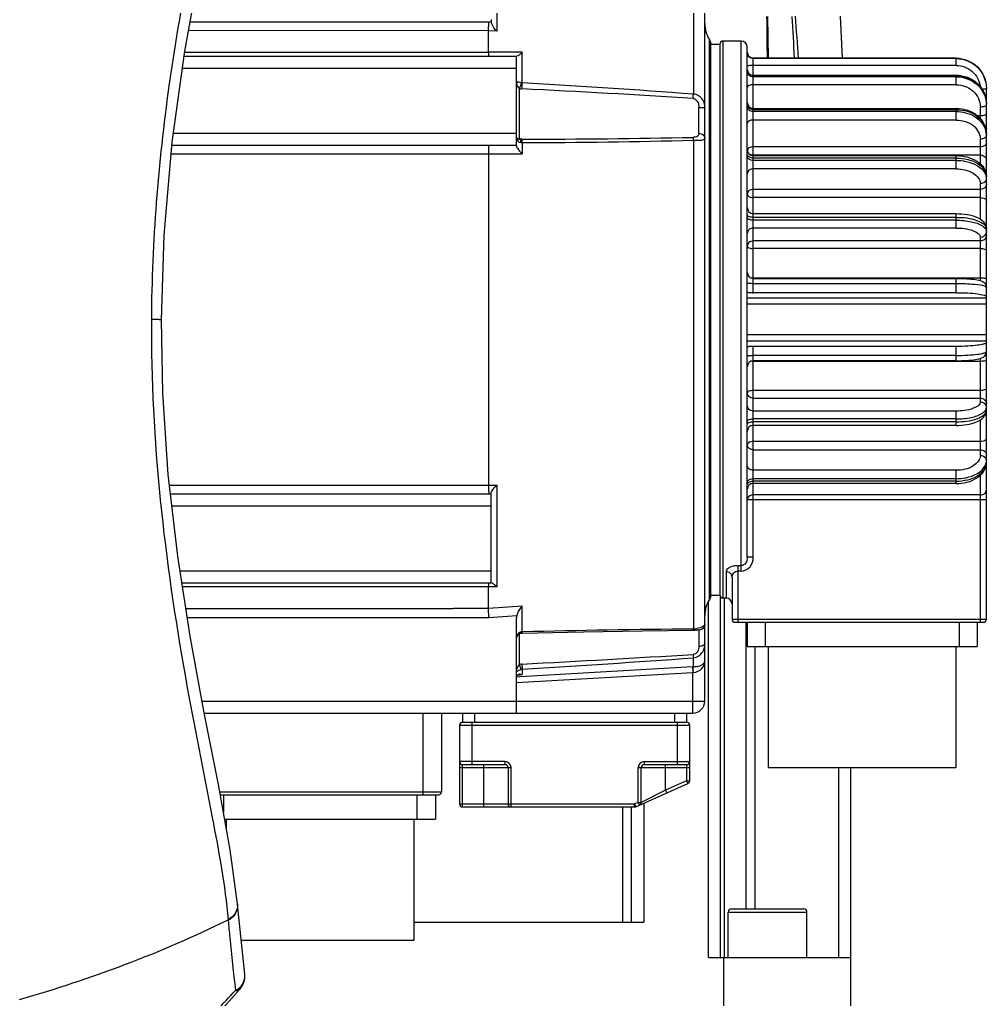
# Model space of a CAD drawing. Header units: millimetres. Extents: x 5828 to 7155, y 123 to 421.
# Drawn here: x 6360.6 to 6368.58, y 246.54 to 254.63 of the extents above; entities that cross this region are included whole.
import ezdxf

# ---------------------------------------------------------------- set-up
doc = ezdxf.new("R2010")
doc.units = ezdxf.units.MM
doc.layers.add('外形图', color=7, linetype='Continuous')

msp = doc.modelspace()

# ---------------------------------------------------------------- linework, layer by layer
at = {"layer": '外形图', "color": 0, "linetype": 'Continuous'}
for p, q in [((6366.163, 255.312), (6366.163, 254.012)), ((6366.2578, 249.0004), (6366.2578, 255.2121)), ((6364.5401, 255.0943), (6364.5401, 254.5313)), ((6366.7822, 254.309), (6366.778, 254.6536)), ((6367.3745, 254.6558), (6367.3927, 254.309)), ((6362.0085, 254.6096), (6364.4753, 254.6096)), ((6364.4727, 254.5361), (6364.4753, 254.6096)), ((6364.4753, 254.6096), (6364.4949, 254.6082)), ((6364.4727, 254.5361), (6361.9953, 254.5362)), ((6364.5401, 254.5313), (6364.4727, 254.5361)), ((6364.4727, 254.3576), (6364.4727, 254.5361)), ((6366.3078, 254.4396), (6366.2953, 254.4624)), ((6366.2953, 249.8385), (6366.2953, 254.4624)), ((6366.3078, 249.8613), (6366.3078, 254.4396)), ((6366.3078, 254.4255), (6366.3828, 254.4255)), ((6366.3828, 254.4255), (6366.3828, 249.8754)), ((6366.5578, 254.4505), (6366.4078, 254.4505)), ((6366.4078, 254.4505), (6366.4078, 249.8504)), ((6366.5578, 250.0737), (6366.5578, 254.4505)), ((6366.6078, 250.1876), (6366.6078, 254.4005)), ((6361.959, 254.3255), (6364.7027, 254.3255)), ((6361.9635, 254.3576), (6364.4727, 254.3576)), ((6364.7501, 254.3574), (6364.4727, 254.3576)), ((6364.7027, 253.5845), (6364.7027, 254.3255)), ((6364.7501, 254.1041), (6364.7501, 254.3574)), ((6366.6578, 254.309), (6368.3328, 254.309)), ((6366.6578, 252.3724), (6366.6578, 254.309)), ((6368.3328, 254.3085), (6366.6578, 254.3085)), ((6368.3328, 254.3053), (6366.6578, 254.3053)), ((6368.3328, 254.2492), (6366.6578, 254.2492)), ((6368.3328, 254.2492), (6368.3328, 254.309)), ((6361.9451, 254.2255), (6364.7027, 254.2255)), ((6366.6578, 254.1685), (6368.3328, 254.1685)), ((6368.3328, 254.1647), (6366.6578, 254.1647)), ((6368.3328, 254.1552), (6366.6578, 254.1552)), ((6368.3328, 254.0898), (6368.3328, 254.1685)), ((6368.3328, 254.0898), (6366.6578, 254.0898)), ((6364.7277, 253.6393), (6364.7277, 254.0575)), ((6368.5828, 253.6861), (6368.5828, 254.0607)), ((6366.2078, 253.6872), (6366.2078, 253.9028)), ((6366.6578, 253.894), (6368.3328, 253.894)), ((6368.3328, 253.8837), (6366.6578, 253.8837)), ((6368.3328, 253.8684), (6366.6578, 253.8684)), ((6368.3328, 253.7983), (6368.3328, 253.894)), ((6368.5328, 253.8326), (6368.5101, 253.8326)), ((6368.5328, 253.8079), (6368.5328, 253.905)), ((6368.3328, 253.7983), (6366.6578, 253.7983)), ((6361.8705, 253.6905), (6364.7027, 253.6905)), ((6368.5828, 249.6754), (6368.5828, 253.6853)), ((6361.8578, 253.5905), (6364.7027, 253.5905)), ((6364.7113, 253.6452), (6364.7053, 253.6541)), ((6364.715, 253.6424), (6364.7113, 253.6452)), ((6364.7149, 253.6425), (6364.715, 253.6424)), ((6364.7219, 253.6398), (6364.7277, 253.6393)), ((6364.7501, 253.6121), (6364.7501, 253.5194)), ((6366.163, 253.6311), (6366.163, 249.5951)), ((6368.5328, 253.4342), (6368.5328, 253.6396)), ((6361.8516, 253.5194), (6364.4727, 253.5194)), ((6364.4727, 253.5194), (6364.4727, 250.7815)), ((6364.4727, 253.5194), (6364.7501, 253.5194)), ((6366.6089, 253.5535), (6366.608, 253.5497)), ((6368.5328, 253.5774), (6366.6578, 253.5774)), ((6368.5328, 253.5092), (6366.6578, 253.5092)), ((6366.6578, 253.504), (6368.3328, 253.504)), ((6368.3328, 253.3945), (6368.3328, 253.504)), ((6368.3328, 253.4845), (6366.6578, 253.4845)), ((6368.3328, 253.4646), (6366.6578, 253.4646)), ((6368.3328, 253.3945), (6366.6578, 253.3945)), ((6368.5328, 252.9773), (6368.5328, 253.2728)), ((6368.5328, 253.225), (6366.6578, 253.225)), ((6368.5328, 253.1574), (6366.6578, 253.1574)), ((6366.6578, 253.0252), (6368.3328, 253.0252)), ((6368.3328, 252.9059), (6368.3328, 253.0252)), ((6368.3328, 252.9944), (6366.6578, 252.9944)), ((6368.3328, 252.9713), (6366.6578, 252.9713)), ((6368.3328, 252.9059), (6366.6578, 252.9059)), ((6368.5328, 252.7994), (6366.6578, 252.7994)), ((6368.5328, 252.4716), (6368.5328, 252.8294)), ((6368.5328, 252.7369), (6366.6578, 252.7369)), ((6368.5328, 252.4935), (6366.6578, 252.4935)), ((6366.6578, 252.4902), (6368.3328, 252.4902)), ((6368.3328, 252.3724), (6368.3328, 252.4902)), ((6368.3328, 252.4467), (6366.6578, 252.4467)), ((6368.3328, 252.3724), (6366.6578, 252.3724)), ((6366.6078, 252.3295), (6368.5828, 252.3295)), ((6368.5828, 252.2764), (6366.6078, 252.2764)), ((6368.5828, 252.0245), (6366.6078, 252.0245)), ((6368.5828, 251.9714), (6366.6078, 251.9714)), ((6368.3328, 251.9285), (6366.6578, 251.9285)), ((6366.6578, 250.1876), (6366.6578, 251.9285)), ((6368.3328, 251.8107), (6368.3328, 251.9285)), ((6368.3328, 251.8541), (6366.6578, 251.8541)), ((6368.3328, 251.8107), (6366.6578, 251.8107)), ((6366.6578, 251.8074), (6368.5328, 251.8074)), ((6368.5328, 251.4715), (6368.5328, 251.8293)), ((6368.5328, 251.564), (6366.6578, 251.564)), ((6366.6578, 251.5015), (6368.5328, 251.5015)), ((6368.3328, 251.395), (6366.6578, 251.395)), ((6368.3328, 251.3296), (6366.6578, 251.3296)), ((6368.3328, 251.2757), (6368.3328, 251.395)), ((6368.5328, 251.0281), (6368.5328, 251.3236)), ((6368.3328, 251.3065), (6366.6578, 251.3065)), ((6368.3328, 251.2757), (6366.6578, 251.2757)), ((6368.5328, 251.1435), (6366.6578, 251.1435)), ((6366.6578, 251.0759), (6368.5328, 251.0759)), ((6368.3328, 250.9064), (6366.6578, 250.9064)), ((6368.3328, 250.8363), (6366.6578, 250.8363)), ((6368.3328, 250.7969), (6368.3328, 250.9064)), ((6368.5328, 249.6504), (6368.5328, 250.8667)), ((6361.8375, 250.7815), (6364.5401, 250.7815)), ((6364.5401, 250.7815), (6364.5401, 249.9433)), ((6368.3328, 250.8164), (6366.6578, 250.8164)), ((6368.3328, 250.7969), (6366.6578, 250.7969)), ((6361.8457, 250.7104), (6364.4927, 250.7104)), ((6364.4927, 249.9754), (6364.4927, 250.7104)), ((6368.5328, 250.7032), (6366.6578, 250.7032)), ((6364.4927, 250.6104), (6361.8573, 250.6104)), ((6368.5828, 250.663), (6366.6078, 250.663)), ((6366.6578, 250.1876), (6366.6078, 250.1876)), ((6366.5578, 250.1179), (6366.5328, 250.1179)), ((6366.5328, 249.6504), (6366.5328, 250.1179)), ((6361.9239, 250.0754), (6364.4927, 250.0754)), ((6366.4328, 250.069), (6366.4328, 249.8504)), ((6366.4828, 250.0238), (6366.4828, 249.6754)), ((6366.5578, 250.0737), (6366.5328, 250.0737)), ((6361.9394, 249.9754), (6364.4927, 249.9754)), ((6364.5401, 249.9433), (6361.9444, 249.9433)), ((6364.4727, 249.7648), (6364.4727, 249.9433)), ((6366.3078, 249.8613), (6366.2953, 249.8385)), ((6366.3078, 249.8754), (6366.3828, 249.8754)), ((6366.3881, 246.8828), (6366.3881, 249.8609)), ((6364.7501, 249.7844), (6364.4727, 249.7648)), ((6364.7501, 249.5713), (6364.7501, 249.7844)), ((6366.2881, 246.8828), (6366.2881, 249.8223)), ((6366.4328, 249.8504), (6366.4078, 249.8504)), ((6366.4202, 246.8828), (6366.4202, 249.8504)), ((6361.9722, 249.7648), (6364.1827, 249.7648)), ((6364.4727, 249.7648), (6364.1827, 249.7648)), ((6364.4753, 249.6913), (6364.4727, 249.7648)), ((6364.4753, 249.6913), (6364.7049, 249.7078)), ((6361.9836, 249.6913), (6364.4753, 249.6913)), ((6364.7027, 248.9003), (6364.7027, 249.688)), ((6366.4828, 249.6754), (6368.5828, 249.6754)), ((6366.5078, 249.6504), (6368.5578, 249.6504)), ((6366.5987, 247.2828), (6366.5987, 249.6504)), ((6366.6078, 249.6504), (6366.6078, 249.4504)), ((6366.7578, 249.4504), (6366.7578, 249.6504)), ((6368.3578, 249.6504), (6368.3578, 249.4504)), ((6368.5078, 249.6504), (6368.5078, 249.4504)), ((6364.7277, 249.3025), (6364.7277, 249.5579)), ((6364.7335, 249.5601), (6364.7487, 249.5611)), ((6366.163, 249.5951), (6366.1607, 249.5951)), ((6366.1609, 249.5855), (6366.1763, 249.586)), ((6366.2016, 249.5881), (6366.2029, 249.5882)), ((6366.2078, 249.586), (6366.2078, 249.4513)), ((6366.6078, 249.4504), (6368.5078, 249.4504)), ((6366.6721, 247.2828), (6366.6721, 249.4504)), ((6366.7828, 248.4503), (6366.7828, 249.4504)), ((6368.3328, 248.4503), (6368.3328, 249.4504)), ((6364.7475, 249.3055), (6364.7501, 249.2639)), ((6366.163, 249.2818), (6366.163, 249.3571)), ((6364.7027, 249.1523), (6366.1578, 249.2361)), ((6364.7132, 249.2166), (6364.7294, 249.2175)), ((6364.7294, 249.2175), (6364.7501, 249.2187)), ((6366.1551, 249.2815), (6364.7304, 249.1995)), ((6364.7501, 249.2639), (6364.7501, 249.2187)), ((6366.1551, 249.2815), (6366.1578, 249.2361)), ((6366.1578, 248.9003), (6366.1578, 249.2361)), ((6364.7304, 249.1995), (6364.7049, 249.1981)), ((6362.1067, 249.0004), (6366.2578, 249.0004)), ((6362.1252, 248.9003), (6366.1578, 248.9003)), ((6363.9327, 248.2253), (6363.9327, 248.9003)), ((6364.0827, 248.9003), (6364.0827, 248.2503)), ((6364.2577, 248.9003), (6364.2577, 248.8253)), ((6364.3577, 248.8253), (6364.3577, 248.9003)), ((6366.0078, 248.9003), (6366.0078, 248.8253)), ((6366.1078, 248.9003), (6366.1078, 248.8253)), ((6364.2577, 248.8253), (6366.1078, 248.8253)), ((6364.3327, 248.8253), (6364.3327, 248.4753)), ((6366.0328, 248.4753), (6366.0328, 248.8253)), ((6364.2327, 248.8003), (6366.1328, 248.8003)), ((6364.2327, 248.8003), (6364.2327, 248.1503)), ((6366.1328, 248.3416), (6366.1328, 248.8003)), ((6364.6077, 248.5003), (6364.2327, 248.5003)), ((6364.6077, 248.5003), (6364.6077, 248.4753)), ((6365.7577, 248.5003), (6366.1328, 248.5003)), ((6365.7577, 248.5003), (6365.7577, 248.4753)), ((6364.2327, 248.4503), (6364.6577, 248.4503)), ((6364.2577, 248.4753), (6364.6077, 248.4753)), ((6364.2577, 248.1253), (6364.2577, 248.4753)), ((6364.4327, 248.1253), (6364.4327, 248.4753)), ((6364.6327, 248.4503), (6364.6327, 248.1503)), ((6364.6577, 248.1253), (6364.6577, 248.4503)), ((6365.7077, 248.4503), (6366.1328, 248.4503)), ((6365.7077, 248.1635), (6365.7077, 248.4503)), ((6365.7327, 248.1635), (6365.7327, 248.4503)), ((6365.7577, 248.4753), (6366.1078, 248.4753)), ((6365.9328, 248.2636), (6365.9328, 248.4753)), ((6366.1078, 248.4753), (6366.1078, 248.3416)), ((6366.7828, 248.4503), (6368.3328, 248.4503)), ((6367.3631, 246.8828), (6367.3631, 248.4503)), ((6367.4631, 246.2003), (6367.4631, 248.4503)), ((6366.1078, 248.3416), (6365.9328, 248.2636)), ((6366.1078, 248.3416), (6366.1328, 248.3416)), ((6366.1078, 248.3416), (6366.1179, 248.3187)), ((6362.252, 248.2503), (6364.0827, 248.2503)), ((6365.6884, 248.1275), (6366.1179, 248.3187)), ((6365.9328, 248.2637), (6365.7327, 248.1635)), ((6365.9328, 248.2636), (6365.9429, 248.2408)), ((6362.2566, 248.2253), (6364.0577, 248.2253)), ((6362.2826, 248.2253), (6362.2826, 248.0831)), ((6363.8827, 248.0253), (6363.8827, 248.2253)), ((6364.0327, 248.2253), (6364.0327, 248.0253)), ((6365.7077, 248.1635), (6365.6782, 248.1503)), ((6365.7077, 248.1635), (6365.7327, 248.1635)), ((6365.7179, 248.1406), (6365.7077, 248.1635)), ((6364.2327, 248.1503), (6365.6782, 248.1503)), ((6364.2577, 248.1253), (6365.6782, 248.1253)), ((6365.582, 247.1753), (6365.582, 248.1253)), ((6365.6531, 247.1753), (6365.6531, 248.1253)), ((6365.6782, 248.1503), (6365.6884, 248.1275)), ((6365.6782, 248.1253), (6365.6782, 248.1503)), ((6365.7531, 248.1563), (6365.7531, 247.1753)), ((6362.2932, 248.0253), (6364.0327, 248.0253)), ((6362.3076, 247.9465), (6362.3076, 248.0253)), ((6363.8577, 247.0253), (6363.8577, 248.0253)), ((6362.3994, 247.3216), (6362.3992, 247.3244)), ((6362.3996, 247.3193), (6362.3994, 247.3217)), ((6362.4595, 246.7441), (6362.3996, 247.3193)), ((6366.4763, 247.2828), (6367.0764, 247.2828)), ((6362.3216, 247.1935), (6362.3219, 247.1911)), ((6362.3219, 247.1911), (6362.3221, 247.1889)), ((6366.4513, 247.2578), (6367.1014, 247.2578)), ((6366.4513, 246.8828), (6366.4513, 247.2578)), ((6367.1014, 246.8828), (6367.1014, 247.2578)), ((6363.8577, 247.1753), (6365.7531, 247.1753)), ((6362.4302, 247.0253), (6363.8577, 247.0253)), ((6366.2881, 246.8828), (6367.4631, 246.8828)), ((6366.4131, 246.8828), (6366.4131, 246.2003)), ((6362.2174, 246.3944), (6362.4185, 246.6212))]:
    msp.add_line(p, q, dxfattribs=at)
for points in [[(6361.771, 252.1492), (6361.7933, 252.8485), (6361.8599, 253.6151), (6361.965, 254.3681), (6362.0933, 255.0799), (6362.224, 255.7264), (6362.3332, 256.2869), (6362.3969, 256.7388), (6362.3982, 257.0618), (6362.3275, 257.2797)], [(6362.3992, 247.3244), (6362.3395, 247.7722), (6362.2409, 248.3111), (6362.1245, 248.9039), (6362.0077, 249.5365), (6361.905, 250.1964), (6361.8273, 250.8704), (6361.782, 251.5448), (6361.771, 252.1492)], [(6364.7054, 249.5289), (6364.7126, 249.5452), (6364.7233, 249.5562), (6364.7336, 249.5601)], [(6364.7487, 249.5611), (6365.2552, 249.572), (6365.7437, 249.5804), (6366.1608, 249.5855)], [(6366.1763, 249.586), (6366.1929, 249.5873), (6366.2016, 249.5881)]]:
    msp.add_lwpolyline(points, dxfattribs=at)
for centre, radius, start, end in [((6444.7177, 255.3636), 77.9526, 180.52196, 180.775196), ((6262.8903, 248.1987), 104.288, 3.358925, 3.548351), ((6279.1096, 248.2603), 88.1292, 3.935581, 4.161593), ((6364.5803, 254.6275), 0.0876, 179.97001, 192.74743), ((6366.5078, 254.5941), 0.25, 180, 211.78833), ((6366.4078, 254.4255), 0.025, 90, 180), ((6366.5578, 254.4005), 0.05, 0, 90), ((6366.6578, 254.359), 0.05, 180, 270), ((6366.6578, 254.2185), 0.05, 180, 270), ((6366.6506, 254.211), 0.0429, 180.05795, 192.61888), ((6366.6516, 254.2111), 0.0438, 192.57758, 204.10807), ((6362.9492, 254.1747), 1.8023, 356.18308, 357.75704), ((6360.9043, 184.2393), 69.9706, 85.689808, 86.849239), ((6364.7528, 254.1648), 0.1102, 256.84218, 267.23272), ((6360.8669, 171.2666), 82.879, 86.338062, 87.316333), ((6361.7879, 254.3154), 4.3856, 355.56675, 356.03358), ((6368.5352, 254.3623), 0.3114, 272.59141, 273.0866), ((6368.3395, 254.0574), 0.2433, 0.00019, 0.7565), ((6366.6578, 253.944), 0.05, 180, 270), ((6368.3709, 253.9242), 0.212, 0.00195, 2.54902), ((6368.3328, 253.5946), 0.2993, 89.46616, 89.9999), ((6368.4203, 253.6694), 0.1626, 5.52158, 18.67524), ((6368.4257, 253.6701), 0.1571, 0.00996, 5.45823), ((6364.7549, 251.478), 2.1615, 90.19705, 90.72104), ((6364.7528, 253.5268), 0.0854, 91.84014, 98.50531), ((6364.5972, 331.4038), 77.7645, 270.110749, 271.151827), ((6364.5758, 319.1493), 65.5375, 270.1524, 271.38775), ((6366.6578, 253.554), 0.05, 180, 270), ((6368.4888, 253.3123), 0.0941, 0.07116, 11.79297), ((6366.6578, 253.0752), 0.05, 180, 270), ((6368.5285, 252.8682), 0.056, 30.15207, 35.0287), ((6366.6578, 252.5402), 0.05, 180, 270), ((6366.6578, 251.7607), 0.05, 90, 180), ((6368.5285, 251.4327), 0.056, 324.9713, 329.84793), ((6368.5403, 251.4253), 0.0426, 0.03306, 9.12745), ((6366.6578, 251.2257), 0.05, 90, 180), ((6368.4888, 250.9886), 0.0941, 348.20703, 359.92884), ((6366.6578, 250.7469), 0.05, 90, 180), ((6366.4078, 249.8754), 0.025, 180, 270), ((6366.5078, 249.7068), 0.25, 148.21167, 180), ((6366.4328, 249.8004), 0.05, 0, 90), ((6364.7907, 249.6881), 0.0879, 167.07012, 180.0369), ((6366.5078, 249.6754), 0.025, 180, 270), ((6368.5578, 249.6754), 0.025, 270, 0), ((6364.7502, 249.1866), 0.3847, 90.99537, 91.4861), ((6364.7521, 249.067), 0.5043, 90.22868, 90.97738), ((6367.1485, 149.1555), 100.4444, 90.563448, 91.368227), ((6366.1582, 249.7916), 0.1965, 271.40779, 280.27439), ((6357.6254, 388.3947), 139.2714, 272.931274, 273.513456), ((6364.7528, 249.2038), 0.1019, 92.99557, 104.2583), ((6357.7146, 366.6356), 117.5825, 273.430335, 274.120313), ((6364.7772, 249.2507), 0.0728, 148.94309, 153.01932), ((6364.7313, 249.1845), 0.0378, 93.27464, 97.63658), ((6366.1741, 248.9524), 0.3295, 91.93093, 93.29741), ((6366.1703, 249.0919), 0.1447, 92.87696, 94.95362), ((6366.1578, 249.0004), 0.1, 270, 0), ((6364.2577, 248.8003), 0.025, 90, 180), ((6366.1078, 248.8003), 0.025, 0, 90), ((6364.2577, 248.5003), 0.025, 180, 270), ((6364.6077, 248.4503), 0.05, 0, 90), ((6365.7577, 248.4503), 0.05, 90, 180), ((6366.1078, 248.5003), 0.025, 270, 0), ((6364.6077, 248.4503), 0.025, 0, 90), ((6365.7577, 248.4503), 0.025, 90, 180), ((6366.1078, 248.3416), 0.025, 294, 0), ((6364.0577, 248.2503), 0.025, 270, 0), ((6365.7077, 248.1635), 0.025, 294, 0.00098), ((6364.2577, 248.1503), 0.025, 180, 270), ((6364.6577, 248.1503), 0.025, 180, 270), ((6365.6782, 248.1503), 0.025, 270, 294), ((6362.2784, 247.3136), 0.1212, 2.73978, 4.92189), ((6366.4763, 247.2578), 0.025, 90, 180), ((6367.0764, 247.2578), 0.025, 0, 90)]:
    msp.add_arc(centre, radius, start, end, dxfattribs=at)
for points, knots in [([(6362.2883, 257.3197), (6362.3261, 257.2605), (6362.3508, 257.0667), (6362.322, 256.7233), (6362.2376, 256.2409), (6362.1107, 255.6309), (6361.9625, 254.8969), (6361.7662, 253.7291), (6361.6913, 252.7955), (6361.6878, 252.1504)], [0, 0, 0, 0, 0.040311, 0.106401, 0.199998, 0.320158, 0.464544, 0.629656, 1, 1, 1, 1]), ([(6364.5401, 254.5313), (6364.5353, 254.5362), (6364.5156, 254.5586), (6364.5, 254.5857), (6364.4949, 254.6082)], [0, 0, 0, 0, 0.229787, 1, 1, 1, 1]), ([(6364.4753, 254.3255), (6364.4725, 254.3255), (6364.476, 254.3428), (6364.473, 254.3497), (6364.4727, 254.3576)], [0, 0, 0, 0, 0.263367, 1, 1, 1, 1]), ([(6364.7501, 254.3574), (6364.7419, 254.3492), (6364.728, 254.3381), (6364.7119, 254.3255), (6364.7049, 254.3255)], [0, 0, 0, 0, 0.624916, 1, 1, 1, 1]), ([(6366.6116, 254.2451), (6366.6106, 254.2448), (6366.6092, 254.2444), (6366.6078, 254.2432), (6366.6078, 254.2426)], [0, 0, 0, 0, 0.660028, 1, 1, 1, 1]), ([(6366.6578, 254.2492), (6366.6529, 254.2492), (6366.6375, 254.2487), (6366.6217, 254.2483), (6366.6116, 254.2451)], [0, 0, 0, 0, 0.31252, 1, 1, 1, 1]), ([(6368.3328, 254.309), (6368.3965, 254.309), (6368.529, 254.2564), (6368.5828, 254.1241), (6368.5828, 254.0607)], [0, 0, 0, 0, 0.501003, 1, 1, 1, 1]), ([(6368.3328, 254.3085), (6368.3965, 254.3085), (6368.529, 254.2562), (6368.5828, 254.124), (6368.5828, 254.0607)], [0, 0, 0, 0, 0.501519, 1, 1, 1, 1]), ([(6368.3328, 254.3053), (6368.396, 254.3053), (6368.5273, 254.2538), (6368.582, 254.1234), (6368.5828, 254.0606)], [0, 0, 0, 0, 0.501498, 1, 1, 1, 1]), ([(6368.3328, 254.2492), (6368.3797, 254.2488), (6368.4766, 254.2144), (6368.5249, 254.123), (6368.531, 254.0767)], [0, 0, 0, 0, 0.501418, 1, 1, 1, 1]), ([(6366.6578, 254.1552), (6366.6452, 254.1552), (6366.6194, 254.1641), (6366.6078, 254.1894), (6366.6078, 254.2014)], [0, 0, 0, 0, 0.513978, 1, 1, 1, 1]), ([(6368.3328, 254.1685), (6368.3958, 254.1685), (6368.5254, 254.1224), (6368.5828, 253.9945), (6368.5828, 253.9338)], [0, 0, 0, 0, 0.508992, 1, 1, 1, 1]), ([(6368.3328, 254.1647), (6368.3959, 254.1647), (6368.5246, 254.1199), (6368.5828, 253.9934), (6368.5828, 253.9338)], [0, 0, 0, 0, 0.513978, 1, 1, 1, 1]), ([(6368.3328, 254.1552), (6368.3944, 254.1552), (6368.5197, 254.1126), (6368.58, 253.9918), (6368.5826, 253.9336)], [0, 0, 0, 0, 0.513619, 1, 1, 1, 1]), ([(6364.7402, 254.1065), (6364.7345, 254.1088), (6364.724, 254.1125), (6364.7027, 254.1105), (6364.7027, 254.1036)], [0, 0, 0, 0, 0.471687, 1, 1, 1, 1]), ([(6364.7027, 254.1036), (6364.7027, 254.0999), (6364.7041, 254.0819), (6364.7165, 254.066), (6364.7277, 254.0575)], [0, 0, 0, 0, 0.207199, 1, 1, 1, 1]), ([(6364.7501, 254.1041), (6364.7484, 254.1043), (6364.7451, 254.1048), (6364.7418, 254.1058), (6364.7402, 254.1065)], [0, 0, 0, 0, 0.496388, 1, 1, 1, 1]), ([(6366.6578, 254.0898), (6366.6458, 254.0898), (6366.629, 254.0888), (6366.6078, 254.0773), (6366.6078, 254.0707)], [0, 0, 0, 0, 0.64227, 1, 1, 1, 1]), ([(6368.3328, 254.0898), (6368.3833, 254.0894), (6368.4865, 254.0541), (6368.5324, 253.9528), (6368.5328, 253.905)], [0, 0, 0, 0, 0.513975, 1, 1, 1, 1]), ([(6366.2578, 253.8967), (6366.2578, 253.9204), (6366.2478, 253.9766), (6366.193, 254.0104), (6366.163, 254.012)], [0, 0, 0, 0, 0.44032, 1, 1, 1, 1]), ([(6368.5828, 254.0574), (6368.5828, 254.0569), (6368.5781, 254.053), (6368.5728, 254.0534), (6368.5682, 254.0528)], [0, 0, 0, 0, 0.10171, 1, 1, 1, 1]), ([(6366.1604, 253.9764), (6366.1657, 253.976), (6366.1851, 253.9709), (6366.198, 253.9525), (6366.2026, 253.939)], [0, 0, 0, 0, 0.270699, 1, 1, 1, 1]), ([(6366.6578, 253.8684), (6366.6454, 253.8684), (6366.6213, 253.8747), (6366.6078, 253.8976), (6366.6078, 253.9081)], [0, 0, 0, 0, 0.540469, 1, 1, 1, 1]), ([(6368.579, 253.9169), (6368.5776, 253.9156), (6368.5741, 253.9132), (6368.5703, 253.9115), (6368.5682, 253.9107)], [0, 0, 0, 0, 0.45336, 1, 1, 1, 1]), ([(6368.5828, 253.9796), (6368.5828, 253.979), (6368.5806, 253.9775), (6368.5788, 253.977), (6368.5774, 253.9767)], [0, 0, 0, 0, 0.322938, 1, 1, 1, 1]), ([(6368.5828, 253.9242), (6368.5828, 253.9229), (6368.582, 253.9201), (6368.5801, 253.9179), (6368.579, 253.9169)], [0, 0, 0, 0, 0.456309, 1, 1, 1, 1]), ([(6366.2078, 253.9028), (6366.2196, 253.9028), (6366.2366, 253.9023), (6366.2509, 253.8998), (6366.2578, 253.8981), (6366.2578, 253.8967)], [0, 0, 0, 0, 0.695817, 0.918335, 1, 1, 1, 1]), ([(6368.3328, 253.8837), (6368.3949, 253.8837), (6368.5153, 253.8523), (6368.5828, 253.738), (6368.5828, 253.6853)], [0, 0, 0, 0, 0.540469, 1, 1, 1, 1]), ([(6368.3328, 253.8684), (6368.3854, 253.8684), (6368.4865, 253.8448), (6368.5595, 253.7652), (6368.5743, 253.7214)], [0, 0, 0, 0, 0.532066, 1, 1, 1, 1]), ([(6368.3356, 253.894), (6368.3967, 253.8934), (6368.5186, 253.8584), (6368.5828, 253.7407), (6368.5828, 253.6853)], [0, 0, 0, 0, 0.524482, 1, 1, 1, 1]), ([(6368.579, 253.8444), (6368.5776, 253.8431), (6368.5741, 253.8407), (6368.5703, 253.839), (6368.5682, 253.8382)], [0, 0, 0, 0, 0.45336, 1, 1, 1, 1]), ([(6368.5828, 253.8517), (6368.5828, 253.8504), (6368.582, 253.8476), (6368.5801, 253.8454), (6368.579, 253.8444)], [0, 0, 0, 0, 0.456309, 1, 1, 1, 1]), ([(6366.6578, 253.7983), (6366.6513, 253.7983), (6366.632, 253.7968), (6366.6078, 253.7818), (6366.6078, 253.7679)], [0, 0, 0, 0, 0.315815, 1, 1, 1, 1]), ([(6368.3328, 253.7983), (6368.3824, 253.798), (6368.4791, 253.7734), (6368.5324, 253.6818), (6368.5328, 253.6396)], [0, 0, 0, 0, 0.540459, 1, 1, 1, 1]), ([(6366.2078, 253.6872), (6366.2078, 253.6794), (6366.1988, 253.6567), (6366.1737, 253.6553), (6366.1604, 253.655)], [0, 0, 0, 0, 0.367672, 1, 1, 1, 1]), ([(6366.2078, 253.6872), (6366.2202, 253.6872), (6366.2449, 253.68), (6366.2578, 253.6562), (6366.2578, 253.6452)], [0, 0, 0, 0, 0.530773, 1, 1, 1, 1]), ([(6368.5828, 253.6701), (6368.5828, 253.6681), (6368.5821, 253.6639), (6368.5802, 253.6602), (6368.579, 253.6584)], [0, 0, 0, 0, 0.484443, 1, 1, 1, 1]), ([(6364.474, 253.5905), (6364.4719, 253.5905), (6364.4734, 253.5783), (6364.4719, 253.5665), (6364.4725, 253.5431), (6364.4725, 253.5276), (6364.4727, 253.5194)], [0, 0, 0, 0, 0.088711, 0.327587, 0.657683, 1, 1, 1, 1]), ([(6364.7027, 253.5845), (6364.7027, 253.5837), (6364.7029, 253.582), (6364.7033, 253.5804), (6364.7035, 253.5795)], [0, 0, 0, 0, 0.462274, 1, 1, 1, 1]), ([(6364.715, 253.6424), (6364.716, 253.6418), (6364.7183, 253.6408), (6364.7206, 253.6401), (6364.7219, 253.6398)], [0, 0, 0, 0, 0.47841, 1, 1, 1, 1]), ([(6364.7277, 253.6393), (6364.7313, 253.6387), (6364.7346, 253.6326), (6364.7364, 253.6276), (6364.737, 253.6257)], [0, 0, 0, 0, 0.643923, 1, 1, 1, 1]), ([(6364.7501, 253.6121), (6364.7499, 253.6185), (6364.7482, 253.6268), (6364.7495, 253.6376), (6364.7475, 253.6395)], [0, 0, 0, 0, 0.70074, 1, 1, 1, 1]), ([(6366.1604, 253.655), (6366.1607, 253.6538), (6366.162, 253.6458), (6366.1626, 253.6378), (6366.163, 253.6311)], [0, 0, 0, 0, 0.161891, 1, 1, 1, 1]), ([(6366.163, 253.6311), (6366.1789, 253.6311), (6366.206, 253.6318), (6366.2352, 253.6309), (6366.2578, 253.6382), (6366.2578, 253.6452)], [0, 0, 0, 0, 0.486298, 0.78579, 1, 1, 1, 1]), ([(6364.7035, 253.5795), (6364.705, 253.5743), (6364.7174, 253.5517), (6364.7351, 253.5328), (6364.7501, 253.5194)], [0, 0, 0, 0, 0.210593, 1, 1, 1, 1]), ([(6366.6116, 253.5032), (6366.6104, 253.505), (6366.6085, 253.5087), (6366.6078, 253.5129), (6366.6078, 253.5149)], [0, 0, 0, 0, 0.515557, 1, 1, 1, 1]), ([(6366.6578, 253.4845), (6366.6529, 253.4845), (6366.6363, 253.4859), (6366.6184, 253.4933), (6366.6116, 253.5032)], [0, 0, 0, 0, 0.286932, 1, 1, 1, 1]), ([(6366.6172, 253.5249), (6366.618, 253.5241), (6366.6197, 253.5225), (6366.6215, 253.521), (6366.6224, 253.5203)], [0, 0, 0, 0, 0.494377, 1, 1, 1, 1]), ([(6368.3328, 253.504), (6368.3922, 253.504), (6368.482, 253.4846), (6368.5661, 253.4087), (6368.5828, 253.357), (6368.5828, 253.3323)], [0, 0, 0, 0, 0.538385, 0.775934, 1, 1, 1, 1]), ([(6368.5328, 253.5092), (6368.5452, 253.5092), (6368.5687, 253.5037), (6368.5828, 253.4816), (6368.5828, 253.4715)], [0, 0, 0, 0, 0.548905, 1, 1, 1, 1]), ([(6366.6578, 253.4646), (6366.6513, 253.4646), (6366.632, 253.4662), (6366.6078, 253.4811), (6366.6078, 253.4951)], [0, 0, 0, 0, 0.315815, 1, 1, 1, 1]), ([(6368.3328, 253.4845), (6368.365, 253.4845), (6368.4269, 253.4767), (6368.5243, 253.442), (6368.5828, 253.3757), (6368.5828, 253.3323)], [0, 0, 0, 0, 0.306842, 0.585587, 1, 1, 1, 1]), ([(6368.3328, 253.4646), (6368.3597, 253.4646), (6368.4483, 253.4566), (6368.5485, 253.4105), (6368.5743, 253.3518)], [0, 0, 0, 0, 0.295943, 1, 1, 1, 1]), ([(6366.6578, 253.3945), (6366.6454, 253.3945), (6366.6213, 253.3883), (6366.6078, 253.3654), (6366.6078, 253.3548)], [0, 0, 0, 0, 0.540469, 1, 1, 1, 1]), ([(6368.3328, 253.3945), (6368.3814, 253.3943), (6368.4667, 253.3822), (6368.5323, 253.3075), (6368.5328, 253.2728)], [0, 0, 0, 0, 0.58342, 1, 1, 1, 1]), ([(6366.6578, 253.225), (6366.6454, 253.225), (6366.6213, 253.2188), (6366.6078, 253.1959), (6366.6078, 253.1853)], [0, 0, 0, 0, 0.540469, 1, 1, 1, 1]), ([(6366.6078, 253.1853), (6366.6078, 253.1816), (6366.6164, 253.1616), (6366.6413, 253.1574), (6366.6578, 253.1574)], [0, 0, 0, 0, 0.187226, 1, 1, 1, 1]), ([(6368.5328, 253.1574), (6368.5392, 253.1574), (6368.5579, 253.156), (6368.5828, 253.1428), (6368.5828, 253.1294)], [0, 0, 0, 0, 0.32353, 1, 1, 1, 1]), ([(6368.3328, 253.0252), (6368.3629, 253.0252), (6368.4199, 253.0209), (6368.4972, 253.0009), (6368.5612, 252.9654), (6368.5828, 252.9206), (6368.5828, 252.8987)], [0, 0, 0, 0, 0.296557, 0.560294, 0.78414, 1, 1, 1, 1]), ([(6366.6116, 253.0062), (6366.6105, 253.0072), (6366.6086, 253.0094), (6366.6078, 253.0122), (6366.6078, 253.0135)], [0, 0, 0, 0, 0.543691, 1, 1, 1, 1]), ([(6366.6578, 252.9713), (6366.6458, 252.9713), (6366.629, 252.9722), (6366.6078, 252.9837), (6366.6078, 252.9904)], [0, 0, 0, 0, 0.64227, 1, 1, 1, 1]), ([(6366.6578, 252.9944), (6366.6529, 252.9944), (6366.6372, 252.9954), (6366.6198, 252.9986), (6366.6116, 253.0062)], [0, 0, 0, 0, 0.302219, 1, 1, 1, 1]), ([(6368.3328, 252.9944), (6368.3925, 252.9944), (6368.4765, 252.9894), (6368.5828, 252.9319), (6368.5828, 252.8987)], [0, 0, 0, 0, 0.64227, 1, 1, 1, 1]), ([(6368.3328, 252.9713), (6368.3747, 252.9713), (6368.449, 252.9643), (6368.5221, 252.9415), (6368.5493, 252.9234)], [0, 0, 0, 0, 0.561881, 1, 1, 1, 1]), ([(6366.6578, 252.9059), (6366.6452, 252.9059), (6366.6194, 252.897), (6366.6078, 252.8717), (6366.6078, 252.8597)], [0, 0, 0, 0, 0.513978, 1, 1, 1, 1]), ([(6368.3328, 252.9059), (6368.3806, 252.9058), (6368.4483, 252.902), (6368.5322, 252.856), (6368.5328, 252.8294)], [0, 0, 0, 0, 0.642229, 1, 1, 1, 1]), ([(6368.5828, 252.9172), (6368.5828, 252.9191), (6368.5816, 252.9231), (6368.5788, 252.926), (6368.5771, 252.9274)], [0, 0, 0, 0, 0.453792, 1, 1, 1, 1]), ([(6366.6578, 252.7994), (6366.6452, 252.7994), (6366.6194, 252.7904), (6366.6078, 252.7651), (6366.6078, 252.7532)], [0, 0, 0, 0, 0.513978, 1, 1, 1, 1]), ([(6368.5828, 252.8456), (6368.5828, 252.8336), (6368.5712, 252.8083), (6368.5455, 252.7994), (6368.5328, 252.7994)], [0, 0, 0, 0, 0.486022, 1, 1, 1, 1]), ([(6366.6078, 252.7532), (6366.6078, 252.747), (6366.6303, 252.7378), (6366.6459, 252.7369), (6366.6578, 252.7369)], [0, 0, 0, 0, 0.343079, 1, 1, 1, 1]), ([(6368.5328, 252.7369), (6368.5447, 252.7369), (6368.5603, 252.736), (6368.5828, 252.7268), (6368.5828, 252.7206)], [0, 0, 0, 0, 0.656921, 1, 1, 1, 1]), ([(6366.6578, 252.4467), (6366.646, 252.4467), (6366.6291, 252.4473), (6366.6147, 252.4499), (6366.6078, 252.4518), (6366.6078, 252.4533)], [0, 0, 0, 0, 0.694217, 0.910744, 1, 1, 1, 1]), ([(6368.3328, 252.4902), (6368.362, 252.4902), (6368.4157, 252.4889), (6368.4866, 252.4822), (6368.5386, 252.4729), (6368.5737, 252.4504), (6368.5828, 252.4269), (6368.5828, 252.4141)], [0, 0, 0, 0, 0.310459, 0.569476, 0.758832, 0.864235, 1, 1, 1, 1]), ([(6368.5828, 252.484), (6368.5828, 252.4893), (6368.5574, 252.4916), (6368.5447, 252.4935), (6368.5328, 252.4935)], [0, 0, 0, 0, 0.312496, 1, 1, 1, 1]), ([(6366.6078, 252.3789), (6366.6078, 252.3774), (6366.6147, 252.3756), (6366.6291, 252.3729), (6366.646, 252.3724), (6366.6578, 252.3724)], [0, 0, 0, 0, 0.08928, 0.305796, 1, 1, 1, 1]), ([(6368.5743, 252.4226), (6368.5471, 252.4358), (6368.4634, 252.4415), (6368.3836, 252.4467), (6368.3328, 252.4467)], [0, 0, 0, 0, 0.373924, 1, 1, 1, 1]), ([(6368.3328, 252.3724), (6368.3647, 252.3724), (6368.4227, 252.371), (6368.5038, 252.3647), (6368.5484, 252.3565), (6368.5828, 252.3473), (6368.5828, 252.3397)], [0, 0, 0, 0, 0.375194, 0.694312, 0.910757, 1, 1, 1, 1]), ([(6368.5828, 252.4141), (6368.5828, 252.4157), (6368.5803, 252.4195), (6368.5766, 252.4214), (6368.5743, 252.4226)], [0, 0, 0, 0, 0.384372, 1, 1, 1, 1]), ([(6361.6879, 252.1504), (6361.6805, 251.1564), (6361.842, 249.7729), (6362.1739, 248.1412), (6362.2953, 247.4777), (6362.3217, 247.1935)], [0, 0, 0, 0, 0.596257, 0.828783, 1, 1, 1, 1]), ([(6361.771, 252.1492), (6361.7709, 252.1511), (6361.759, 252.1472), (6361.7468, 252.1514), (6361.7188, 252.1495), (6361.6992, 252.1503), (6361.6879, 252.1504)], [0, 0, 0, 0, 0.068931, 0.270186, 0.589186, 1, 1, 1, 1]), ([(6366.6578, 251.9285), (6366.646, 251.9285), (6366.6291, 251.928), (6366.6147, 251.9253), (6366.6078, 251.9235), (6366.6078, 251.922)], [0, 0, 0, 0, 0.694204, 0.91072, 1, 1, 1, 1]), ([(6368.5828, 251.9611), (6368.5828, 251.9536), (6368.5484, 251.9444), (6368.5038, 251.9362), (6368.4227, 251.9299), (6368.3647, 251.9285), (6368.3328, 251.9285)], [0, 0, 0, 0, 0.089242, 0.305688, 0.624805, 1, 1, 1, 1]), ([(6368.3328, 251.8107), (6368.362, 251.8107), (6368.4157, 251.812), (6368.4866, 251.8187), (6368.5386, 251.828), (6368.5737, 251.8505), (6368.5828, 251.874), (6368.5828, 251.8868)], [0, 0, 0, 0, 0.310459, 0.569476, 0.758832, 0.864235, 1, 1, 1, 1]), ([(6368.3328, 251.8541), (6368.3647, 251.8541), (6368.4227, 251.8555), (6368.5038, 251.8618), (6368.5484, 251.8701), (6368.5828, 251.8792), (6368.5828, 251.8868)], [0, 0, 0, 0, 0.375192, 0.694315, 0.910761, 1, 1, 1, 1]), ([(6366.6078, 251.8476), (6366.6078, 251.8491), (6366.6147, 251.851), (6366.6291, 251.8536), (6366.646, 251.8541), (6366.6578, 251.8541)], [0, 0, 0, 0, 0.089256, 0.305783, 1, 1, 1, 1]), ([(6368.5328, 251.8074), (6368.5447, 251.8074), (6368.5574, 251.8093), (6368.5828, 251.8116), (6368.5828, 251.8169)], [0, 0, 0, 0, 0.687504, 1, 1, 1, 1]), ([(6366.6578, 251.564), (6366.6459, 251.564), (6366.6303, 251.5631), (6366.6078, 251.5539), (6366.6078, 251.5477)], [0, 0, 0, 0, 0.656921, 1, 1, 1, 1]), ([(6368.5828, 251.5803), (6368.5828, 251.5741), (6368.5603, 251.5649), (6368.5447, 251.564), (6368.5328, 251.564)], [0, 0, 0, 0, 0.343079, 1, 1, 1, 1]), ([(6366.6578, 251.5015), (6366.6452, 251.5015), (6366.6194, 251.5105), (6366.6078, 251.5358), (6366.6078, 251.5477)], [0, 0, 0, 0, 0.513978, 1, 1, 1, 1]), ([(6368.5328, 251.5015), (6368.5455, 251.5015), (6368.5712, 251.4925), (6368.5828, 251.4673), (6368.5828, 251.4553)], [0, 0, 0, 0, 0.513978, 1, 1, 1, 1]), ([(6366.6578, 251.395), (6366.6452, 251.395), (6366.6194, 251.4039), (6366.6078, 251.4292), (6366.6078, 251.4412)], [0, 0, 0, 0, 0.513978, 1, 1, 1, 1]), ([(6368.5328, 251.4715), (6368.5322, 251.4449), (6368.4483, 251.3989), (6368.3806, 251.3951), (6368.3328, 251.395)], [0, 0, 0, 0, 0.357771, 1, 1, 1, 1]), ([(6368.3328, 251.2757), (6368.3629, 251.2757), (6368.4199, 251.28), (6368.4972, 251.3), (6368.5612, 251.3355), (6368.5828, 251.3803), (6368.5828, 251.4022)], [0, 0, 0, 0, 0.296557, 0.560294, 0.78414, 1, 1, 1, 1]), ([(6368.3328, 251.3065), (6368.3925, 251.3065), (6368.4765, 251.3115), (6368.5828, 251.369), (6368.5828, 251.4022)], [0, 0, 0, 0, 0.64227, 1, 1, 1, 1]), ([(6366.6078, 251.3105), (6366.6078, 251.3171), (6366.629, 251.3286), (6366.6458, 251.3296), (6366.6578, 251.3296)], [0, 0, 0, 0, 0.35773, 1, 1, 1, 1]), ([(6368.3328, 251.3296), (6368.3747, 251.3296), (6368.449, 251.3366), (6368.5221, 251.3594), (6368.5493, 251.3775)], [0, 0, 0, 0, 0.561881, 1, 1, 1, 1]), ([(6368.5771, 251.3734), (6368.5788, 251.3748), (6368.5816, 251.3778), (6368.5828, 251.3818), (6368.5828, 251.3836)], [0, 0, 0, 0, 0.546208, 1, 1, 1, 1]), ([(6366.6078, 251.2874), (6366.6078, 251.2919), (6366.6143, 251.2975), (6366.6203, 251.3001), (6366.6224, 251.3009)], [0, 0, 0, 0, 0.664303, 1, 1, 1, 1]), ([(6368.5828, 251.1715), (6368.5828, 251.1677), (6368.5742, 251.1478), (6368.5493, 251.1435), (6368.5328, 251.1435)], [0, 0, 0, 0, 0.187226, 1, 1, 1, 1]), ([(6366.6578, 251.1435), (6366.6514, 251.1435), (6366.6327, 251.1421), (6366.6078, 251.129), (6366.6078, 251.1155)], [0, 0, 0, 0, 0.32353, 1, 1, 1, 1]), ([(6366.6578, 251.0759), (6366.6454, 251.0759), (6366.6213, 251.0821), (6366.6078, 251.105), (6366.6078, 251.1155)], [0, 0, 0, 0, 0.540469, 1, 1, 1, 1]), ([(6368.5328, 251.0759), (6368.5452, 251.0759), (6368.5693, 251.0696), (6368.5828, 251.0468), (6368.5828, 251.0362)], [0, 0, 0, 0, 0.540469, 1, 1, 1, 1]), ([(6368.5328, 251.0281), (6368.5323, 250.9934), (6368.4667, 250.9187), (6368.3814, 250.9066), (6368.3328, 250.9064)], [0, 0, 0, 0, 0.41658, 1, 1, 1, 1]), ([(6366.6578, 250.9064), (6366.6454, 250.9064), (6366.6213, 250.9126), (6366.6078, 250.9355), (6366.6078, 250.946)], [0, 0, 0, 0, 0.540469, 1, 1, 1, 1]), ([(6368.3328, 250.7969), (6368.3922, 250.7969), (6368.482, 250.8163), (6368.5661, 250.8922), (6368.5828, 250.9439), (6368.5828, 250.9686)], [0, 0, 0, 0, 0.538385, 0.775934, 1, 1, 1, 1]), ([(6368.3328, 250.8164), (6368.365, 250.8164), (6368.4269, 250.8242), (6368.5243, 250.8589), (6368.5828, 250.9252), (6368.5828, 250.9686)], [0, 0, 0, 0, 0.306842, 0.585587, 1, 1, 1, 1]), ([(6368.3328, 250.8363), (6368.3597, 250.8363), (6368.4483, 250.8443), (6368.5485, 250.8904), (6368.5743, 250.9491)], [0, 0, 0, 0, 0.295943, 1, 1, 1, 1]), ([(6366.6078, 250.8058), (6366.6078, 250.8099), (6366.6157, 250.8306), (6366.6412, 250.8363), (6366.6578, 250.8363)], [0, 0, 0, 0, 0.197255, 1, 1, 1, 1]), ([(6364.4727, 250.7815), (6364.4727, 250.7733), (6364.4728, 250.7578), (6364.4716, 250.7343), (6364.4752, 250.7228), (6364.472, 250.7104), (6364.474, 250.7104)], [0, 0, 0, 0, 0.343098, 0.674499, 0.912927, 1, 1, 1, 1]), ([(6364.4936, 250.7215), (6364.4951, 250.7267), (6364.5075, 250.7493), (6364.5252, 250.768), (6364.5401, 250.7815)], [0, 0, 0, 0, 0.211153, 1, 1, 1, 1]), ([(6364.4927, 250.7164), (6364.4927, 250.7172), (6364.4929, 250.7189), (6364.4933, 250.7206), (6364.4936, 250.7215)], [0, 0, 0, 0, 0.461069, 1, 1, 1, 1]), ([(6366.6578, 250.7032), (6366.6516, 250.7032), (6366.6299, 250.7006), (6366.609, 250.681), (6366.6079, 250.6654)], [0, 0, 0, 0, 0.28393, 1, 1, 1, 1]), ([(6368.5328, 250.7032), (6368.5453, 250.7032), (6368.5695, 250.7096), (6368.5828, 250.7327), (6368.5828, 250.7434)], [0, 0, 0, 0, 0.53818, 1, 1, 1, 1]), ([(6366.6078, 250.1876), (6366.6078, 250.171), (6366.6016, 250.1391), (6366.572, 250.1179), (6366.5578, 250.1179)], [0, 0, 0, 0, 0.539042, 1, 1, 1, 1]), ([(6366.5578, 250.0737), (6366.5849, 250.0737), (6366.6408, 250.103), (6366.6578, 250.1601), (6366.6578, 250.1876)], [0, 0, 0, 0, 0.496702, 1, 1, 1, 1]), ([(6366.5328, 250.1179), (6366.5194, 250.1179), (6366.4838, 250.1149), (6366.4345, 250.0939), (6366.4328, 250.069)], [0, 0, 0, 0, 0.347851, 1, 1, 1, 1]), ([(6366.4828, 250.0238), (6366.4828, 250.0355), (6366.4709, 250.0605), (6366.4454, 250.069), (6366.4328, 250.069)], [0, 0, 0, 0, 0.48238, 1, 1, 1, 1]), ([(6366.4828, 250.0238), (6366.4828, 250.0351), (6366.4926, 250.0609), (6366.5187, 250.0738), (6366.5328, 250.0737)], [0, 0, 0, 0, 0.446471, 1, 1, 1, 1]), ([(6364.4727, 249.9433), (6364.473, 249.9512), (6364.476, 249.9581), (6364.4725, 249.9754), (6364.4753, 249.9754)], [0, 0, 0, 0, 0.7366, 1, 1, 1, 1]), ([(6364.5401, 249.9433), (6364.5319, 249.9516), (6364.5181, 249.9629), (6364.5019, 249.9754), (6364.4949, 249.9754)], [0, 0, 0, 0, 0.625329, 1, 1, 1, 1]), ([(6364.7501, 249.7844), (6364.7452, 249.7795), (6364.7256, 249.7572), (6364.7101, 249.7301), (6364.7049, 249.7078)], [0, 0, 0, 0, 0.230436, 1, 1, 1, 1]), ([(6366.2578, 249.6356), (6366.2578, 249.6288), (6366.2356, 249.6085), (6366.2117, 249.6016), (6366.1932, 249.5982)], [0, 0, 0, 0, 0.268239, 1, 1, 1, 1]), ([(6366.2578, 249.6356), (6366.2578, 249.623), (6366.247, 249.5965), (6366.2205, 249.586), (6366.2078, 249.586)], [0, 0, 0, 0, 0.498702, 1, 1, 1, 1]), ([(6364.7371, 249.5627), (6364.7366, 249.562), (6364.7357, 249.5608), (6364.7342, 249.5602), (6364.7336, 249.5601)], [0, 0, 0, 0, 0.554168, 1, 1, 1, 1]), ([(6364.7402, 249.5712), (6364.7399, 249.5695), (6364.7391, 249.5666), (6364.7378, 249.5638), (6364.7371, 249.5627)], [0, 0, 0, 0, 0.555336, 1, 1, 1, 1]), ([(6364.7501, 249.5713), (6364.75, 249.5688), (6364.7492, 249.5665), (6364.7496, 249.5612), (6364.7487, 249.5611)], [0, 0, 0, 0, 0.722665, 1, 1, 1, 1]), ([(6366.163, 249.5951), (6366.1628, 249.5927), (6366.1622, 249.5903), (6366.1618, 249.5855), (6366.1609, 249.5855)], [0, 0, 0, 0, 0.723835, 1, 1, 1, 1]), ([(6366.2026, 249.5882), (6366.2039, 249.5882), (6366.2062, 249.5885), (6366.2077, 249.5867), (6366.2078, 249.586)], [0, 0, 0, 0, 0.666433, 1, 1, 1, 1]), ([(6366.163, 249.3571), (6366.1937, 249.3589), (6366.2476, 249.3974), (6366.2578, 249.4541), (6366.2578, 249.4785)], [0, 0, 0, 0, 0.55789, 1, 1, 1, 1]), ([(6366.2578, 249.4785), (6366.2578, 249.475), (6366.2493, 249.4552), (6366.2243, 249.4513), (6366.2078, 249.4513)], [0, 0, 0, 0, 0.176249, 1, 1, 1, 1]), ([(6366.2078, 249.4513), (6366.2078, 249.4378), (6366.2038, 249.4078), (6366.176, 249.386), (6366.1604, 249.3851)], [0, 0, 0, 0, 0.462907, 1, 1, 1, 1]), ([(6366.1604, 249.3851), (6366.1606, 249.3822), (6366.1614, 249.3729), (6366.1622, 249.3636), (6366.163, 249.3571)], [0, 0, 0, 0, 0.30376, 1, 1, 1, 1]), ([(6364.7402, 249.2617), (6364.7395, 249.264), (6364.7352, 249.2776), (6364.7311, 249.2912), (6364.7277, 249.3025)], [0, 0, 0, 0, 0.170608, 1, 1, 1, 1]), ([(6366.163, 249.2365), (6366.1888, 249.2378), (6366.239, 249.2601), (6366.2578, 249.3108), (6366.2578, 249.3338)], [0, 0, 0, 0, 0.528795, 1, 1, 1, 1]), ([(6366.2578, 249.3338), (6366.2578, 249.3274), (6366.2422, 249.2898), (6366.1946, 249.2826), (6366.163, 249.2818)], [0, 0, 0, 0, 0.168322, 1, 1, 1, 1]), ([(6364.7027, 249.2368), (6364.7027, 249.2412), (6364.7163, 249.2532), (6364.7299, 249.2578), (6364.7402, 249.2617)], [0, 0, 0, 0, 0.281138, 1, 1, 1, 1]), ([(6364.7173, 249.2194), (6364.7187, 249.22), (6364.7216, 249.2211), (6364.7247, 249.2217), (6364.7263, 249.2219)], [0, 0, 0, 0, 0.49647, 1, 1, 1, 1]), ([(6364.7402, 249.2617), (6364.7418, 249.2623), (6364.7451, 249.2632), (6364.7484, 249.2637), (6364.7501, 249.2639)], [0, 0, 0, 0, 0.502456, 1, 1, 1, 1]), ([(6366.163, 249.2365), (6366.1628, 249.241), (6366.1625, 249.2561), (6366.1622, 249.2713), (6366.163, 249.2818)], [0, 0, 0, 0, 0.302729, 1, 1, 1, 1]), ([(6362.322, 247.1888), (6362.3261, 247.1416), (6362.3433, 246.9485), (6362.3643, 246.7556), (6362.383, 246.6103)], [0, 0, 0, 0, 0.244562, 1, 1, 1, 1]), ([(6362.0134, 246.1562), (6362.0373, 246.1944), (6362.1476, 246.3559), (6362.278, 246.5027), (6362.383, 246.6103)], [0, 0, 0, 0, 0.230675, 1, 1, 1, 1])]:
    msp.add_open_spline(points, degree=3, knots=knots, dxfattribs=at)
for points in [[(6366.6224, 254.3231), (6366.6134, 254.332), (6366.6078, 254.3454), (6366.6078, 254.3581)], [(6366.6224, 254.3198), (6366.6134, 254.3287), (6366.6078, 254.3422), (6366.6078, 254.3548)], [(6366.6578, 254.3085), (6366.645, 254.3085), (6366.6315, 254.3141), (6366.6224, 254.3231)], [(6366.6578, 254.3053), (6366.645, 254.3053), (6366.6315, 254.3108), (6366.6224, 254.3198)], [(6366.6224, 254.1783), (6366.6179, 254.1824), (6366.6141, 254.1876), (6366.6116, 254.1932)], [(6366.6578, 254.1647), (6366.6452, 254.1647), (6366.6317, 254.1697), (6366.6224, 254.1783)], [(6364.7402, 254.1065), (6364.7373, 254.0899), (6364.7329, 254.0735), (6364.7277, 254.0575)], [(6368.5682, 254.0528), (6368.5628, 254.0521), (6368.5574, 254.0517), (6368.552, 254.0514)], [(6366.2026, 253.939), (6366.2064, 253.9274), (6366.2078, 253.915), (6366.2078, 253.9028)], [(6366.6112, 253.9089), (6366.609, 253.9134), (6366.6078, 253.9184), (6366.6078, 253.9233)], [(6366.6224, 253.8953), (6366.6178, 253.8989), (6366.6138, 253.9036), (6366.6112, 253.9089)], [(6368.5682, 253.9107), (6368.557, 253.9064), (6368.5448, 253.905), (6368.5328, 253.905)], [(6366.6578, 253.8837), (6366.6454, 253.8837), (6366.6321, 253.8876), (6366.6224, 253.8953)], [(6368.5682, 253.8382), (6368.557, 253.8339), (6368.5448, 253.8326), (6368.5328, 253.8326)], [(6368.5661, 253.7571), (6368.5758, 253.7493), (6368.5828, 253.7361), (6368.5828, 253.7236)], [(6364.7402, 253.6112), (6364.7233, 253.6082), (6364.7081, 253.6316), (6364.7046, 253.6484)], [(6364.737, 253.6257), (6364.7385, 253.621), (6364.7395, 253.6161), (6364.7402, 253.6112)], [(6368.5682, 253.6486), (6368.5578, 253.6422), (6368.545, 253.6396), (6368.5328, 253.6396)], [(6368.5682, 253.5863), (6368.5578, 253.58), (6368.545, 253.5774), (6368.5328, 253.5774)], [(6368.579, 253.6584), (6368.5763, 253.6544), (6368.5724, 253.6511), (6368.5682, 253.6486)], [(6368.5828, 253.6079), (6368.5828, 253.5992), (6368.5756, 253.5909), (6368.5682, 253.5863)], [(6366.6224, 253.5685), (6366.6167, 253.565), (6366.6112, 253.5598), (6366.6089, 253.5535)], [(6366.6578, 253.5774), (6366.6456, 253.5774), (6366.6328, 253.5748), (6366.6224, 253.5685)], [(6366.6224, 253.5203), (6366.6323, 253.5129), (6366.6454, 253.5092), (6366.6578, 253.5092)], [(6368.5743, 253.3518), (6368.5772, 253.3453), (6368.5794, 253.3385), (6368.5808, 253.3315)], [(6368.5682, 253.2844), (6368.5585, 253.2767), (6368.5452, 253.2728), (6368.5328, 253.2728)], [(6368.5828, 253.3124), (6368.5828, 253.3019), (6368.5765, 253.2909), (6368.5682, 253.2844)], [(6368.5828, 253.2647), (6368.5828, 253.2595), (6368.5814, 253.2541), (6368.579, 253.2495)], [(6368.579, 253.2495), (6368.571, 253.2341), (6368.5503, 253.225), (6368.5328, 253.225)], [(6368.579, 252.8579), (6368.5716, 252.8414), (6368.5509, 252.8294), (6368.5328, 252.8294)], [(6368.5493, 252.9234), (6368.5588, 252.9172), (6368.5678, 252.9096), (6368.5743, 252.9003)], [(6368.5769, 252.8963), (6368.5805, 252.8901), (6368.5828, 252.8828), (6368.5828, 252.8756)], [(6368.5828, 252.8756), (6368.5828, 252.8696), (6368.5815, 252.8634), (6368.579, 252.8579)], [(6366.6383, 252.4942), (6366.6447, 252.4937), (6366.6513, 252.4935), (6366.6578, 252.4935)], [(6366.6578, 251.8074), (6366.6513, 251.8074), (6366.6447, 251.8072), (6366.6383, 251.8066)], [(6368.5328, 251.4715), (6368.5539, 251.4715), (6368.579, 251.4529), (6368.5823, 251.432)], [(6368.5493, 251.3775), (6368.5588, 251.3837), (6368.5678, 251.3913), (6368.5743, 251.4005)], [(6368.5769, 251.4046), (6368.5805, 251.4108), (6368.5828, 251.4181), (6368.5828, 251.4253)], [(6366.6224, 251.3009), (6366.6336, 251.3052), (6366.6458, 251.3065), (6366.6578, 251.3065)], [(6368.5328, 251.0281), (6368.5503, 251.0281), (6368.571, 251.0191), (6368.579, 251.0036)], [(6368.579, 251.0036), (6368.5814, 250.999), (6368.5828, 250.9937), (6368.5828, 250.9885)], [(6368.5743, 250.9491), (6368.5772, 250.9556), (6368.5794, 250.9624), (6368.5808, 250.9694)], [(6366.6078, 250.786), (6366.6078, 250.7947), (6366.615, 250.803), (6366.6224, 250.8075)], [(6366.6224, 250.8075), (6366.6328, 250.8138), (6366.6456, 250.8164), (6366.6578, 250.8164)], [(6364.7174, 249.5586), (6364.7105, 249.5503), (6364.7067, 249.5395), (6364.7046, 249.5289)], [(6364.7402, 249.5712), (6364.7315, 249.5711), (6364.723, 249.5652), (6364.7174, 249.5586)], [(6364.7277, 249.3025), (6364.7226, 249.2986), (6364.7183, 249.2936), (6364.7149, 249.2882)], [(6364.7027, 249.1944), (6364.7027, 249.2041), (6364.7086, 249.2153), (6364.7173, 249.2194)], [(6364.704, 249.2558), (6364.7053, 249.2654), (6364.708, 249.275), (6364.7124, 249.2837)], [(6364.7291, 249.2222), (6364.7362, 249.2226), (6364.7434, 249.2212), (6364.7501, 249.2187)], [(6362.3939, 247.2764), (6362.383, 247.2414), (6362.3543, 247.2101), (6362.3217, 247.1935)], [(6362.3994, 247.3217), (6362.4038, 247.2712), (6362.367, 247.2141), (6362.3219, 247.1911)], [(6362.3996, 247.3193), (6362.4039, 247.2689), (6362.3671, 247.2118), (6362.322, 247.1888)], [(6362.3995, 247.3194), (6362.4002, 247.305), (6362.3983, 247.2902), (6362.3939, 247.2764)], [(6360.5996, 246.5362), (6361.1904, 246.7047), (6361.77, 246.9229), (6362.3217, 247.1935)], [(6362.4185, 246.6212), (6362.4485, 246.6522), (6362.4648, 246.7013), (6362.4595, 246.7441)], [(6362.4548, 246.6931), (6362.4599, 246.7094), (6362.4616, 246.7272), (6362.4595, 246.7441)], [(6362.383, 246.6103), (6362.3999, 246.6191), (6362.4155, 246.6312), (6362.428, 246.6455)], [(6362.428, 246.6455), (6362.44, 246.6593), (6362.4494, 246.6758), (6362.4548, 246.6931)], [(6362.383, 246.6103), (6362.3954, 246.6095), (6362.4099, 246.6123), (6362.4185, 246.6212)]]:
    msp.add_open_spline(points, degree=3, dxfattribs=at)

doc.saveas('drawing.dxf')
